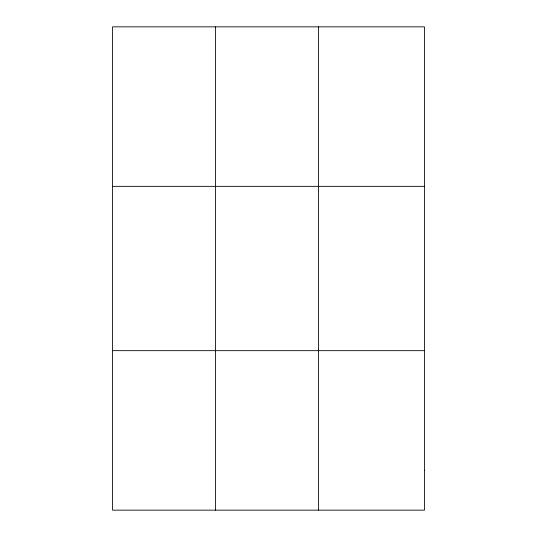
<?xml version="1.0" encoding="UTF-8"?>
<svg xmlns="http://www.w3.org/2000/svg" width="537" height="537" viewBox="0 0 537 537"><rect width="100%" height="100%" fill="white"/><g stroke="black" fill="none" stroke-linecap="round" stroke-linejoin="round"><path stroke-width="0.81" d="M215.478 510.15L215.478 26.85M318.407 510.15L318.407 26.85M112.548 186.339L424.452 186.339M112.548 350.661L424.452 350.661M424.452 470.278L424.452 510.15L112.548 510.15L112.548 26.85L424.452 26.85L424.452 470.278"/></g></svg>
